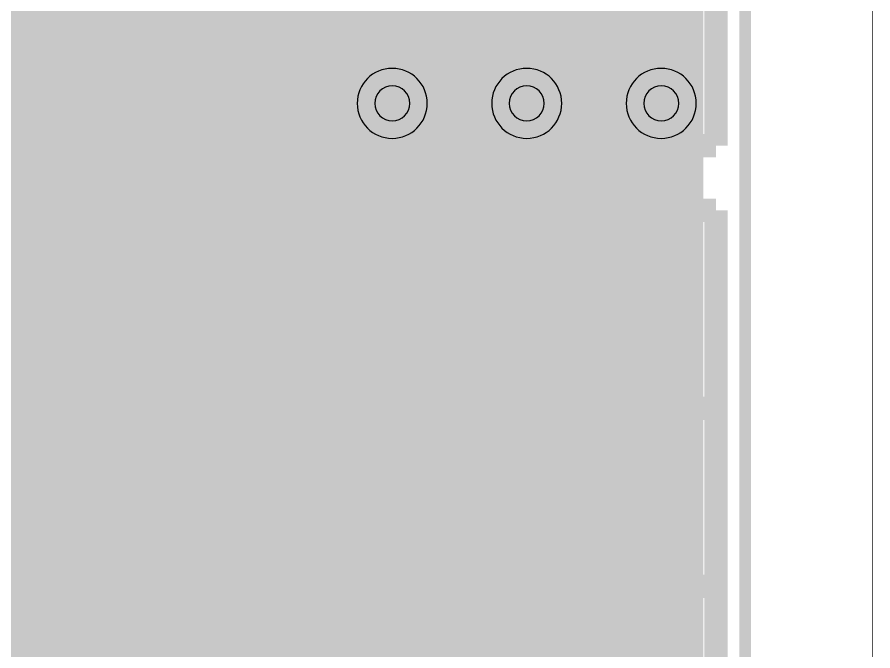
# Model space of a CAD drawing. Header units: millimetres. Extents: x -2 to 135, y -2 to 106.
# Drawn here: x 127.76 to 135.1, y 15.75 to 21.18 of the extents above; entities that cross this region are included whole.
import ezdxf

# ---------------------------------------------------------------- set-up
doc = ezdxf.new("R2010")
doc.units = ezdxf.units.MM
doc.header["$MEASUREMENT"] = 0
for name, color, linetype, true_color in [('Board-Outline-Layer', 7, 'Continuous', 0xff00ff), ('Bottom-Layer', 7, 'Continuous', 0x0000ff), ('Bottom-Paste-Mask-Layer', 7, 'Continuous', 0x800000), ('Bottom-Solder-Mask-Layer', 7, 'Continuous', 0xaa00ff), ('Hole-Layer', 7, 'Continuous', 0x222222), ('Multi-Layer', 7, 'Continuous', 0xc0c0c0), ('Top-Layer', 7, 'Continuous', 0xff0000), ('Top-Paste-Mask-Layer', 7, 'Continuous', 0x808080), ('Top-Silkscreen-Layer', 7, 'Continuous', 0xffcc00), ('Top-Solder-Mask-Layer', 7, 'Continuous', 0x800080)]:
    doc.layers.add(name, color=color, linetype=linetype, true_color=true_color)

msp = doc.modelspace()

# ---------------------------------------------------------------- hatches: boundary and pattern name
at = {"layer": 'Bottom-Layer'}
for points in [[(126.4237, 0.3581), (41.6763, 0.3581), (42.3202, 1.129), (42.8008, 2.011), (43.0992, 2.9701), (43.2041, 3.969), (43.1114, 4.9692), (42.8245, 5.9318), (42.3547, 6.8196), (41.7202, 7.5982), (40.9454, 8.2375), (40.0605, 8.7127), (39.0996, 9.0053), (38.1001, 9.1042), (37.1005, 9.0053), (36.1397, 8.7127), (35.2547, 8.2375), (34.48, 7.5982), (33.8454, 6.8196), (33.3756, 5.9318), (33.0888, 4.9692), (32.996, 3.969), (33.1009, 2.9701), (33.3994, 2.011), (33.8799, 1.129), (34.5239, 0.3581), (0.3581, 0.3581), (0.3581, 99.5421), (34.5239, 99.5421), (33.8799, 98.7712), (33.3994, 97.8892), (33.1009, 96.9301), (32.996, 95.9312), (33.0888, 94.931), (33.3756, 93.9684), (33.8454, 93.0806), (34.48, 92.302), (35.2547, 91.6627), (36.1397, 91.1875), (37.1005, 90.8949), (38.1001, 90.796), (39.0996, 90.8949), (40.0605, 91.1875), (40.9454, 91.6627), (41.7202, 92.302), (42.3547, 93.0806), (42.8245, 93.9684), (43.1114, 94.931), (43.2041, 95.9312), (43.0992, 96.9301), (42.8008, 97.8892), (42.3202, 98.7712), (41.6763, 99.5421), (126.4241, 99.5421), (125.779, 98.7696), (125.2981, 97.8856), (124.9999, 96.9244), (124.8962, 95.9234), (124.9908, 94.9215), (125.2802, 93.9577), (125.7531, 93.0693), (126.3911, 92.291), (127.1694, 91.653), (128.0577, 91.1801), (129.0216, 90.8907), (130.0235, 90.7961), (131.0245, 90.8999), (131.9857, 91.198), (132.8697, 91.679), (133.6421, 92.324), (133.6421, 7.5759), (132.8697, 8.2209), (131.9857, 8.7019), (131.0246, 9.0001), (130.0236, 9.1039), (129.0217, 9.0092), (128.0578, 8.7199), (127.1695, 8.247), (126.3912, 7.6091), (125.7532, 6.8309), (125.2802, 5.9425), (124.9908, 4.9787), (124.8961, 3.9768), (124.9998, 2.9758), (125.2979, 2.0147), (125.7787, 1.1306)], [(128.3839, 19.1773), (128.4416, 18.8872), (128.606, 18.6412), (129.8622, 17.3851), (129.9264, 17.3161), (129.983, 17.247), (130.0361, 17.1737), (130.0856, 17.0977), (130.1312, 17.02), (130.1456, 16.9931), (130.2503, 16.5926), (130.4947, 16.2585), (130.8446, 16.0373), (131.2512, 15.96), (131.7512, 15.96), (132.1753, 16.0444), (132.5348, 16.2846), (132.775, 16.6441), (132.8594, 17.0682), (132.775, 17.4922), (132.5348, 17.8517), (132.1753, 18.0919), (131.7512, 18.1763), (131.3216, 18.1763), (131.2994, 18.1881), (131.2217, 18.2338), (131.1456, 18.2833), (131.0724, 18.3364), (131.0033, 18.393), (130.9344, 18.4572), (129.9002, 19.4914), (129.9002, 26.0973), (130.5594, 26.7565), (130.8847, 26.5763), (131.2512, 26.5139), (131.7512, 26.5139), (132.1753, 26.5983), (132.5348, 26.8385), (132.775, 27.198), (132.8594, 27.6221), (132.775, 28.0462), (132.5348, 28.4057), (132.1753, 28.6459), (131.7512, 28.7302), (131.2512, 28.7302), (130.8167, 28.6415), (130.4517, 28.3894), (130.4044, 28.383), (130.3431, 28.3802), (130.0582, 28.3206), (129.8167, 28.1582), (128.606, 26.9474), (128.4416, 26.7015), (128.3839, 26.4113)], [(131.7512, 17.8182), (132.0766, 17.7439), (132.3376, 17.5358), (132.4824, 17.235), (132.4824, 16.9013), (132.3376, 16.6005), (132.0766, 16.3924), (131.7512, 16.3181), (131.2512, 16.3181), (130.9258, 16.3924), (130.6649, 16.6005), (130.52, 16.9013), (130.52, 17.235), (130.6649, 17.5358), (130.9258, 17.7439), (131.2512, 17.8182)]]:
    msp.add_hatch(color=256, dxfattribs=at).paths.add_polyline_path(points)
at = {"layer": 'Bottom-Paste-Mask-Layer'}
msp.add_hatch(color=256, dxfattribs=at).paths.add_polyline_path([(131.7512, 17.8182), (132.0766, 17.7439), (132.3376, 17.5358), (132.4824, 17.235), (132.4824, 16.9013), (132.3376, 16.6005), (132.0766, 16.3924), (131.7512, 16.3181), (131.2512, 16.3181), (130.9258, 16.3924), (130.6649, 16.6005), (130.52, 16.9013), (130.52, 17.235), (130.6649, 17.5358), (130.9258, 17.7439), (131.2512, 17.8182)])
at = {"layer": 'Bottom-Solder-Mask-Layer'}
msp.add_hatch(color=256, dxfattribs=at).paths.add_polyline_path([(131.7512, 17.8692), (132.0988, 17.7898), (132.3775, 17.5676), (132.5322, 17.2464), (132.5322, 16.8899), (132.3775, 16.5687), (132.0988, 16.3465), (131.7512, 16.2671), (131.2512, 16.2671), (130.9037, 16.3465), (130.625, 16.5687), (130.4703, 16.8899), (130.4703, 17.2464), (130.625, 17.5676), (130.9037, 17.7898), (131.2512, 17.8692)])
at = {"layer": 'Hole-Layer'}
msp.add_hatch(color=256, dxfattribs=at).paths.add_polyline_path([(131.0512, 17.0682, 1), (131.9512, 17.0682, 1)])
at = {"layer": 'Multi-Layer'}
msp.add_hatch(color=256, dxfattribs=at).paths.add_polyline_path([(131.7512, 17.8182), (132.0766, 17.7439), (132.3376, 17.5358), (132.4824, 17.235), (132.4824, 16.9013), (132.3376, 16.6005), (132.0766, 16.3924), (131.7512, 16.3181), (131.2512, 16.3181), (130.9258, 16.3924), (130.6649, 16.6005), (130.52, 16.9013), (130.52, 17.235), (130.6649, 17.5358), (130.9258, 17.7439), (131.2512, 17.8182)])
msp.add_hatch(color=256, dxfattribs=at).paths.add_polyline_path([(131.7512, 17.8182), (132.0766, 17.7439), (132.3376, 17.5358), (132.4824, 17.235), (132.4824, 16.9013), (132.3376, 16.6005), (132.0766, 16.3924), (131.7512, 16.3181), (131.2512, 16.3181), (130.9258, 16.3924), (130.6649, 16.6005), (130.52, 16.9013), (130.52, 17.235), (130.6649, 17.5358), (130.9258, 17.7439), (131.2512, 17.8182)])
msp.add_hatch(color=256, dxfattribs=at).paths.add_polyline_path([(131.7512, 17.8182), (132.0766, 17.7439), (132.3376, 17.5358), (132.4824, 17.235), (132.4824, 16.9013), (132.3376, 16.6005), (132.0766, 16.3924), (131.7512, 16.3181), (131.2512, 16.3181), (130.9258, 16.3924), (130.6649, 16.6005), (130.52, 16.9013), (130.52, 17.235), (130.6649, 17.5358), (130.9258, 17.7439), (131.2512, 17.8182)])
at = {"layer": 'Top-Layer'}
for points in [[(126.4237, 0.3581), (41.6763, 0.3581), (42.3202, 1.129), (42.8008, 2.011), (43.0992, 2.9701), (43.2041, 3.969), (43.1114, 4.9692), (42.8245, 5.9318), (42.3547, 6.8196), (41.7202, 7.5982), (40.9454, 8.2375), (40.0605, 8.7127), (39.0996, 9.0053), (38.1001, 9.1042), (37.1005, 9.0053), (36.1397, 8.7127), (35.2547, 8.2375), (34.48, 7.5982), (33.8454, 6.8196), (33.3756, 5.9318), (33.0888, 4.9692), (32.996, 3.969), (33.1009, 2.9701), (33.3994, 2.011), (33.8799, 1.129), (34.5239, 0.3581), (0.3581, 0.3581), (0.3581, 99.5421), (34.5239, 99.5421), (33.8799, 98.7712), (33.3994, 97.8892), (33.1009, 96.9301), (32.996, 95.9312), (33.0888, 94.931), (33.3756, 93.9684), (33.8454, 93.0806), (34.48, 92.302), (35.2547, 91.6627), (36.1397, 91.1875), (37.1005, 90.8949), (38.1001, 90.796), (39.0996, 90.8949), (40.0605, 91.1875), (40.9454, 91.6627), (41.7202, 92.302), (42.3547, 93.0806), (42.8245, 93.9684), (43.1114, 94.931), (43.2041, 95.9312), (43.0992, 96.9301), (42.8008, 97.8892), (42.3202, 98.7712), (41.6763, 99.5421), (126.4241, 99.5421), (125.779, 98.7696), (125.2981, 97.8856), (124.9999, 96.9244), (124.8962, 95.9234), (124.9908, 94.9215), (125.2802, 93.9577), (125.7531, 93.0693), (126.3911, 92.291), (127.1694, 91.653), (128.0577, 91.1801), (129.0216, 90.8907), (130.0235, 90.7961), (131.0245, 90.8999), (131.9857, 91.198), (132.8697, 91.679), (133.6421, 92.324), (133.6421, 7.5759), (132.8697, 8.2209), (131.9857, 8.7019), (131.0246, 9.0001), (130.0236, 9.1039), (129.0217, 9.0092), (128.0578, 8.7199), (127.1695, 8.247), (126.3912, 7.6091), (125.7532, 6.8309), (125.2802, 5.9425), (124.9908, 4.9787), (124.8961, 3.9768), (124.9998, 2.9758), (125.2979, 2.0147), (125.7787, 1.1306)], [(131.2512, 15.96), (131.7512, 15.96), (132.1753, 16.0444), (132.5348, 16.2846), (132.775, 16.6441), (132.8594, 17.0682), (132.775, 17.4922), (132.5348, 17.8517), (132.1753, 18.0919), (131.7512, 18.1763), (131.2512, 18.1763), (130.8272, 18.0919), (130.4677, 17.8517), (130.2274, 17.4922), (130.1431, 17.0682), (130.2274, 16.6441), (130.4677, 16.2846), (130.8272, 16.0444)], [(131.7512, 17.8182), (132.0766, 17.7439), (132.3376, 17.5358), (132.4824, 17.235), (132.4824, 16.9013), (132.3376, 16.6005), (132.0766, 16.3924), (131.7512, 16.3181), (131.2512, 16.3181), (130.9258, 16.3924), (130.6649, 16.6005), (130.52, 16.9013), (130.52, 17.235), (130.6649, 17.5358), (130.9258, 17.7439), (131.2512, 17.8182)]]:
    msp.add_hatch(color=256, dxfattribs=at).paths.add_polyline_path(points)
at = {"layer": 'Top-Paste-Mask-Layer'}
msp.add_hatch(color=256, dxfattribs=at).paths.add_polyline_path([(131.7512, 17.8182), (132.0766, 17.7439), (132.3376, 17.5358), (132.4824, 17.235), (132.4824, 16.9013), (132.3376, 16.6005), (132.0766, 16.3924), (131.7512, 16.3181), (131.2512, 16.3181), (130.9258, 16.3924), (130.6649, 16.6005), (130.52, 16.9013), (130.52, 17.235), (130.6649, 17.5358), (130.9258, 17.7439), (131.2512, 17.8182)])
at = {"layer": 'Top-Solder-Mask-Layer'}
msp.add_hatch(color=256, dxfattribs=at).paths.add_polyline_path([(131.7512, 17.8692), (132.0988, 17.7898), (132.3775, 17.5676), (132.5322, 17.2464), (132.5322, 16.8899), (132.3775, 16.5687), (132.0988, 16.3465), (131.7512, 16.2671), (131.2512, 16.2671), (130.9037, 16.3465), (130.625, 16.5687), (130.4703, 16.8899), (130.4703, 17.2464), (130.625, 17.5676), (130.9037, 17.7898), (131.2512, 17.8692)])

# ---------------------------------------------------------------- linework, layer by layer
at = {"layer": 'Board-Outline-Layer', "const_width": 0.1}
msp.add_lwpolyline([(0, 0), (0, 99.9002), (134.0003, 99.9002), (134.0003, 0)], close=True, dxfattribs=at)
at = {"layer": 'Bottom-Layer', "const_width": 0.00508}
msp.add_lwpolyline([(-2.2008, -1.9961), (-2.2008, 101.8414), (135.0933, 101.8414), (135.0933, -1.9961)], close=True, dxfattribs=at)
at = {"layer": 'Bottom-Layer', "const_width": 0.8}
for points in [[(129.1421, 26.4113), (129.1421, 19.1773)], [(129.1421, 19.1773), (131.2512, 17.0682)], [(131.2512, 17.0682), (131.5012, 17.0682)]]:
    msp.add_lwpolyline(points, dxfattribs=at)
at = {"layer": 'Hole-Layer'}
for points in [[(130.828, 20.445, 1), (131.128, 20.445), (131.128, 20.445, 1), (130.828, 20.445)], [(131.9803, 20.445, 1), (132.2803, 20.445), (132.2803, 20.445, 1), (131.9803, 20.445)], [(133.1325, 20.445, 1), (133.4325, 20.445), (133.4325, 20.445, 1), (133.1325, 20.445)]]:
    msp.add_lwpolyline(points, format="xyb", dxfattribs=at)
at = {"layer": 'Multi-Layer'}
for points in [[(130.678, 20.445, 1), (131.278, 20.445, 1)], [(131.8303, 20.445, 1), (132.4303, 20.445, 1)], [(132.9825, 20.445, 1), (133.5825, 20.445, 1)]]:
    msp.add_lwpolyline(points, format="xyb", close=True, dxfattribs=at)
at = {"layer": 'Top-Layer', "const_width": 0.00508}
msp.add_lwpolyline([(-2.2008, -1.9961), (-2.2008, 101.8414), (135.0933, 101.8414), (135.0933, -1.9961)], close=True, dxfattribs=at)
at = {"layer": 'Top-Silkscreen-Layer', "const_width": 0.2}
for points in [[(127.9512, 20.0821), (127.9512, 30.0821)], [(127.9512, 20.0821), (127.9512, 30.0821)], [(133.7512, 20.0821), (133.7512, 30.0821)], [(133.7512, 20.0821), (133.7512, 30.0821)], [(127.9512, 20.0821), (133.7512, 20.0821)], [(127.9512, 20.0821), (133.7512, 20.0821)], [(127.9512, 19.5282), (133.7512, 19.5282)], [(127.9512, 9.5281), (127.9512, 19.5282)], [(127.9512, 19.5282), (133.7512, 19.5282)], [(127.9512, 9.5281), (127.9512, 19.5282)], [(133.7512, 9.5281), (133.7512, 19.5282)], [(133.7512, 9.5281), (133.7512, 19.5282)], [(133.0252, 17.8302), (133.7512, 17.8302)], [(133.0252, 16.3061), (133.0252, 17.8302)], [(133.0252, 17.8302), (133.7512, 17.8302)], [(133.0252, 16.3061), (133.0252, 17.8302)], [(133.0252, 16.3061), (133.1522, 16.3061)], [(133.0252, 16.3061), (133.1522, 16.3061)], [(133.1522, 16.3061), (133.7512, 16.3061)], [(133.1522, 16.3061), (133.7512, 16.3061)]]:
    msp.add_lwpolyline(points, dxfattribs=at)

doc.saveas('drawing.dxf')
